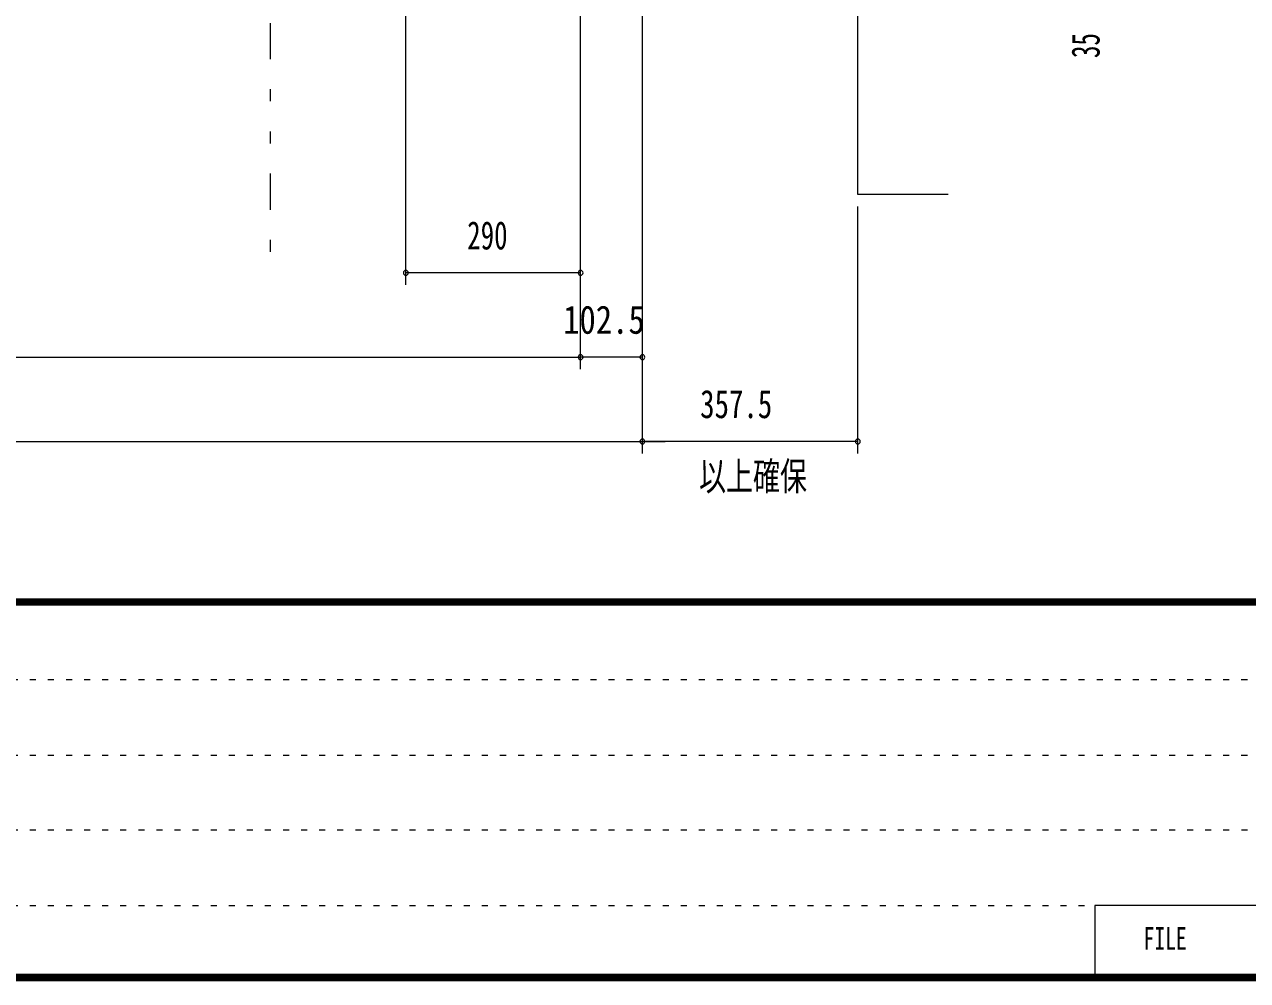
# Model space of a CAD drawing. Units: millimetres, scale not verified. Extents: x -5740 to 5740, y -4020 to 4020.
# Drawn here: x -1219 to 810, y -4020 to -2433 of the extents above; entities that cross this region are included whole.
import ezdxf
from ezdxf.enums import TextEntityAlignment as Align

# ---------------------------------------------------------------- set-up
doc = ezdxf.new("R2010")
doc.units = ezdxf.units.MM
doc.header["$LTSCALE"] = 10
doc.linetypes.add('USER1', pattern=[3, 1, -2])
doc.linetypes.add('USER6', pattern=[25, 6, -5, 2, -5, 2, -5])
for name, color, linetype, lineweight in [('0-2_2-03BODL', 7, 'Continuous', 18), ('0-B_2-F', 3, 'Continuous', 18), ('1-0_0-00', 4, 'Continuous', 18)]:
    doc.layers.add(name, color=color, linetype=linetype, lineweight=lineweight)
doc.styles.add('ＭＳ ゴシック', font='')
doc.styles.get('ＭＳ ゴシック').set_extended_font_data('MS Gothic')

msp = doc.modelspace()

# ---------------------------------------------------------------- linework, layer by layer
at = {"layer": '0-2_2-03BODL', "color": 2, "linetype": 'USER6'}
msp.add_line((-811.67, -180.13), (-811.67, -2844.93), dxfattribs=at)
at = {"layer": '0-2_2-03BODL'}
msp.add_lwpolyline([(313.33, -2714.93), (163.33, -2714.93), (163.33, -280.13), (-811.67, -280.13)], dxfattribs=at)
at = {"layer": '0-B_2-F'}
for p, q in [((-194.17, -3144.93), (-194.17, -1251.13)), ((-586.67, -2864.93), (-586.67, -1305.13)), ((-296.67, -3004.93), (-296.67, -1305.13)), ((163.33, -3144.93), (163.33, -2734.93)), ((-296.67, -2844.93), (-586.67, -2844.93)), ((-4326.67, -2984.93), (-296.67, -2984.93)), ((-194.17, -2984.93), (-296.67, -2984.93)), ((-4466.67, -3124.93), (-156.67, -3124.93)), ((163.33, -3124.93), (-194.17, -3124.93))]:
    msp.add_line(p, q, dxfattribs=at)
for centre, start, end in [((-586.67, -2844.93), 0, 180), ((-296.67, -2844.93), 0, 180), ((-586.67, -2844.93), 180, 0), ((-296.67, -2844.93), 180, 0), ((-296.67, -2984.93), 0, 180), ((-194.17, -2984.93), 0, 180), ((-296.67, -2984.93), 180, 0), ((-194.17, -2984.93), 180, 0), ((-194.17, -3124.93), 0, 180), ((-194.17, -3124.93), 180, 0), ((163.33, -3124.93), 0, 180), ((163.33, -3124.93), 180, 0)]:
    msp.add_arc(centre, 4, start, end, dxfattribs=at)
at = {"layer": '1-0_0-00', "color": 5}
for p, q in [((-5730.47, -3385.85), (5729.53, -3385.85)), ((5729.53, -3386.85), (-5730.47, -3386.85)), ((-5730.47, -3387.85), (5729.53, -3387.85)), ((5729.53, -3388.85), (-5730.47, -3388.85)), ((-5730.47, -3389.85), (5729.53, -3389.85)), ((5729.53, -3390.85), (-5730.47, -3390.85)), ((-5730.47, -3391.85), (5729.53, -3391.85)), ((5729.53, -3392.85), (-5730.47, -3392.85)), ((-5730.47, -3393.85), (5729.53, -3393.85)), ((5729.53, -3394.85), (-5730.47, -3394.85)), ((-5730.47, -3395.85), (5729.53, -3395.85))]:
    msp.add_line(p, q, dxfattribs=at)
at = {"layer": '1-0_0-00', "color": 6, "linetype": 'USER1'}
for p, q in [((1559.53, -3520.65), (-5740.47, -3520.65)), ((-5740.47, -3645.45), (1559.54, -3645.45)), ((1559.54, -3770.25), (-5740.47, -3770.25)), ((-5740.47, -3895.05), (556.34, -3895.05))]:
    msp.add_line(p, q, dxfattribs=at)
at = {"layer": '1-0_0-00', "color": 5}
for points in [[(5739.53, 4020.15), (-5740.47, 4020.15), (-5740.47, -4019.85), (5739.53, -4019.85)], [(5738.53, 4019.15), (5738.53, -4018.85), (-5739.47, -4018.85), (-5739.47, 4019.15)], [(5737.53, 4018.15), (5737.53, -4017.85), (-5738.47, -4017.85), (-5738.47, 4018.15)], [(5736.53, 4017.15), (5736.53, -4016.85), (-5737.47, -4016.85), (-5737.47, 4017.15)], [(5735.53, 4016.15), (5735.53, -4015.85), (-5736.47, -4015.85), (-5736.47, 4016.15)], [(5734.53, 4015.15), (5734.53, -4014.85), (-5735.47, -4014.85), (-5735.47, 4015.15)], [(5733.53, 4014.15), (5733.53, -4013.85), (-5734.47, -4013.85), (-5734.47, 4014.15)], [(5732.53, 4013.15), (5732.53, -4012.85), (-5733.47, -4012.85), (-5733.47, 4013.15)], [(5731.53, 4012.15), (5731.53, -4011.85), (-5732.47, -4011.85), (-5732.47, 4012.15)], [(5730.53, 4011.15), (5730.53, -4010.85), (-5731.47, -4010.85), (-5731.47, 4011.15)], [(5729.53, 4010.15), (5729.53, -4009.85), (-5730.47, -4009.85), (-5730.47, 4010.15)]]:
    msp.add_lwpolyline(points, close=True, dxfattribs=at)
msp.add_lwpolyline([(1559.54, -3895.05), (556.34, -3895.05), (556.34, -4019.85)], dxfattribs=at)

# ---------------------------------------------------------------- texts
at = {"layer": '0-B_2-F', "color": 7, "style": 'ＭＳ ゴシック', "width": 0.65}
msp.add_text('35', height=46.89, rotation=90, dxfattribs=at).set_placement((578.53, -2488.31), align=Align.BOTTOM_LEFT)
at = {"layer": '0-B_2-F', "color": 7, "style": 'ＭＳ ゴシック'}
for s, width, p in [('290', 0.7, (-484.84, -2820.13)), ('102.5', 0.85, (-325.79, -2960.13)), ('357.5', 0.75, (-98.37, -3100.13)), ('以上確保', 0.7, (-100.15, -3220.13))]:
    msp.add_text(s, height=46.89, dxfattribs=dict(at, width=width)).set_placement(p, align=Align.BOTTOM_LEFT)
at = {"layer": '1-0_0-00', "color": 7, "style": 'ＭＳ ゴシック', "width": 0.7}
msp.add_text('FILE', height=37.51, dxfattribs=at).set_placement((637.39, -3979.93), align=Align.BOTTOM_LEFT)

doc.saveas('drawing.dxf')
